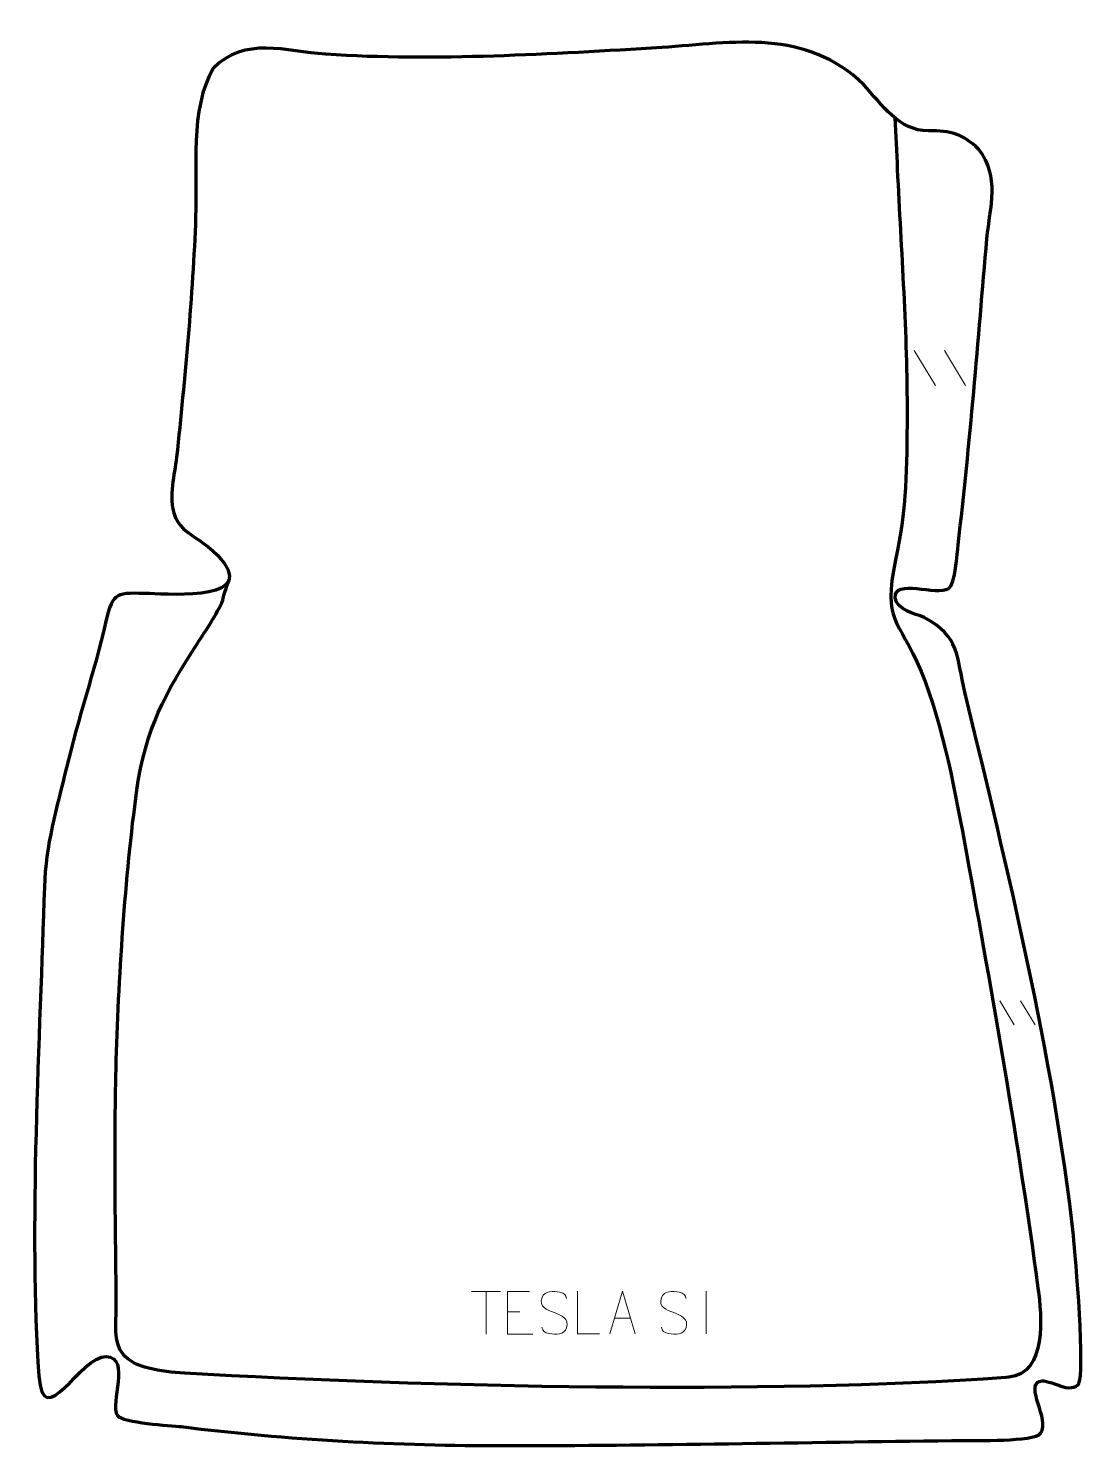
# Model space of a CAD drawing. Header units: millimetres. Extents: x 956 to 1576, y -24 to 807.
import ezdxf

# ---------------------------------------------------------------- set-up
doc = ezdxf.new("R2010")
doc.units = ezdxf.units.MM
doc.header["$MEASUREMENT"] = 0
doc.layers.add('layer 2', color=7, linetype='Continuous')
doc.layers.add('layer 3', color=7, linetype='Continuous')

msp = doc.modelspace()

# ---------------------------------------------------------------- linework, layer by layer
at = {"layer": 'layer 2', "color": 142, "lineweight": 158}
msp.add_open_spline([(1464.052, 754.7035), (1464.5206, 744.6694), (1464.9891, 734.6353), (1465.4577, 724.6012), (1465.4577, 724.6012), (1467.6812, 676.9864), (1471.3454, 627.9199), (1471.1722, 580.446), (1471.1722, 580.446), (1471.1234, 549.637), (1470.9314, 526.1648), (1464.4736, 495.6536), (1464.4736, 495.6536), (1456.7537, 458.2468), (1466.0308, 462.4454), (1479.3793, 430.1904), (1479.3793, 430.1904), (1492.2445, 399.1031), (1499.772, 357.3743), (1506.0097, 323.5018), (1506.0097, 323.5018), (1521.3819, 239.3101), (1536.5322, 153.4881), (1547.9076, 68.6476), (1547.9076, 68.6476), (1550.0685, 52.4477), (1553.478, 18.9192), (1530.8107, 16.4192), (1530.8107, 16.4192), (1530.8107, 16.4192), (1529.1211, 16.2328), (1529.1211, 16.2328), (1529.1211, 16.2328), (1388.1175, 6.2937), (1189.8232, 10.55), (1047.8996, 18.8106), (1047.8996, 18.8106), (1033.5312, 19.6469), (1018.1076, 21.9876), (1011.6584, 29.9491), (1011.6584, 29.9491), (1005.8225, 37.1533), (1007.6931, 48.0976), (1007.7213, 56.848), (1007.7213, 56.848), (1007.3123, 103.6282), (1006.3457, 150.781), (1007.5573, 197.5113), (1007.5573, 197.5113), (1008.9816, 249.732), (1012.7504, 309.5613), (1019.7779, 360.8175), (1019.7779, 360.8175), (1024.7103, 395.778), (1036.4619, 417.8204), (1055.4128, 446.9153), (1055.4128, 446.9153), (1060.2566, 454.285), (1066.7838, 463.8892), (1070.1655, 471.9488), (1070.1655, 471.9488), (1070.1655, 474.0654), (1073.8697, 484.0191), (1073.8697, 484.0191)], degree=3, knots=[0, 0, 0, 0, 0.05882353, 0.05882353, 0.05882353, 0.05882353, 0.11764706, 0.11764706, 0.11764706, 0.11764706, 0.17647059, 0.17647059, 0.17647059, 0.17647059, 0.23529412, 0.23529412, 0.23529412, 0.23529412, 0.29411765, 0.29411765, 0.29411765, 0.29411765, 0.35294118, 0.35294118, 0.35294118, 0.35294118, 0.41176471, 0.41176471, 0.41176471, 0.41176471, 0.47058824, 0.47058824, 0.47058824, 0.47058824, 0.52941176, 0.52941176, 0.52941176, 0.52941176, 0.58823529, 0.58823529, 0.58823529, 0.58823529, 0.64705882, 0.64705882, 0.64705882, 0.64705882, 0.70588235, 0.70588235, 0.70588235, 0.70588235, 0.76470588, 0.76470588, 0.76470588, 0.76470588, 0.82352941, 0.82352941, 0.82352941, 0.82352941, 0.88235294, 0.88235294, 0.88235294, 0.88235294, 1, 1, 1, 1], dxfattribs=at)
at = {"layer": 'layer 2', "color": 250, "lineweight": 9}
for points in [[(1475.4006, 618.3254), (1475.4006, 618.3254), (1487.7649, 597.7811), (1487.7649, 597.7811)], [(1493.1305, 618.3254), (1493.1305, 618.3254), (1505.4948, 597.7811), (1505.4948, 597.7811)], [(1525.5718, 237.1055), (1525.5718, 237.1055), (1534.0519, 223.0151), (1534.0519, 223.0151)], [(1537.7319, 237.1055), (1537.7319, 237.1055), (1546.212, 223.0151), (1546.212, 223.0151)], [(1215.9037, 66.656), (1215.9037, 66.656), (1232.8909, 66.656), (1232.8909, 66.656)], [(1224.3975, 41.726), (1224.3975, 41.726), (1224.3975, 66.6795), (1224.3975, 66.6795)], [(1353.4027, 66.8637), (1353.4027, 66.8637), (1353.4027, 41.8896), (1353.4027, 41.8896)], [(1236.9644, 54.7998), (1236.9644, 54.7998), (1244.1325, 54.7998), (1244.1325, 54.7998)], [(1299.6548, 51.1493), (1299.6548, 51.1493), (1309.1505, 51.1493), (1309.1505, 51.1493)]]:
    msp.add_open_spline(points, degree=3, dxfattribs=at)
for points, knots in [([(1249.8383, 66.6795), (1249.8383, 66.6795), (1236.9644, 66.6795), (1236.9644, 66.6795), (1236.9644, 66.6795), (1236.9644, 66.6795), (1236.9644, 41.7259), (1236.9644, 41.7259), (1236.9644, 41.7259), (1236.9644, 41.7259), (1251.8302, 41.7259), (1251.8302, 41.7259)], [0, 0, 0, 0, 0.25, 0.25, 0.25, 0.25, 0.5, 0.5, 0.5, 0.5, 1, 1, 1, 1]), ([(1264.4027, 54.3766), (1260.1544, 55.847), (1255.2463, 57.6428), (1257.2514, 63.1631), (1257.2514, 63.1631), (1258.7549, 67.303), (1263.9685, 66.9145), (1267.5721, 66.3134), (1267.5721, 66.3134), (1270.4327, 65.8362), (1271.2974, 64.623), (1271.608, 62.5389)], [0, 0, 0, 0, 0.25, 0.25, 0.25, 0.25, 0.5, 0.5, 0.5, 0.5, 1, 1, 1, 1]), ([(1290.8772, 41.8998), (1290.8772, 41.8998), (1277.9281, 41.8998), (1277.9281, 41.8998), (1277.9281, 41.8998), (1277.9281, 41.8998), (1277.9281, 66.8534), (1277.9281, 66.8534)], [0, 0, 0, 0, 0.33333333, 0.33333333, 0.33333333, 0.33333333, 1, 1, 1, 1]), ([(1296.9322, 41.8999), (1296.9322, 41.8999), (1304.3032, 66.8534), (1304.3032, 66.8534), (1304.3032, 66.8534), (1304.3032, 66.8534), (1311.8731, 41.8999), (1311.8731, 41.8999)], [0, 0, 0, 0, 0.33333333, 0.33333333, 0.33333333, 0.33333333, 1, 1, 1, 1]), ([(1334.4027, 54.3766), (1330.1544, 55.847), (1325.2463, 57.6428), (1327.2514, 63.1631), (1327.2514, 63.1631), (1328.7549, 67.303), (1333.9685, 66.9145), (1337.5721, 66.3134), (1337.5721, 66.3134), (1340.4327, 65.8362), (1341.2974, 64.623), (1341.608, 62.5389)], [0, 0, 0, 0, 0.25, 0.25, 0.25, 0.25, 0.5, 0.5, 0.5, 0.5, 1, 1, 1, 1]), ([(1264.4027, 54.3765), (1268.4213, 52.7298), (1273.4508, 50.8415), (1271.6168, 45.4812), (1271.6168, 45.4812), (1270.157, 41.2148), (1265.2462, 41.4715), (1261.5201, 42.0262), (1261.5201, 42.0262), (1258.7701, 42.436), (1257.5492, 43.6495), (1257.1712, 45.7617)], [0, 0, 0, 0, 0.25, 0.25, 0.25, 0.25, 0.5, 0.5, 0.5, 0.5, 1, 1, 1, 1]), ([(1334.4027, 54.3765), (1338.4213, 52.7298), (1343.4508, 50.8415), (1341.6168, 45.4812), (1341.6168, 45.4812), (1340.157, 41.2148), (1335.2462, 41.4715), (1331.5201, 42.0262), (1331.5201, 42.0262), (1328.7701, 42.436), (1327.5492, 43.6495), (1327.1712, 45.7617)], [0, 0, 0, 0, 0.25, 0.25, 0.25, 0.25, 0.5, 0.5, 0.5, 0.5, 1, 1, 1, 1])]:
    msp.add_open_spline(points, degree=3, knots=knots, dxfattribs=at)
at = {"layer": 'layer 3', "color": 242, "lineweight": 158}
msp.add_open_spline([(1043.0614, 555.8649), (1047.8637, 601.9422), (1052.5038, 650.4126), (1054.2131, 696.6454), (1054.2131, 696.6454), (1055.1867, 722.9781), (1050.6229, 760.5427), (1064.4535, 783.6237), (1064.4535, 783.6237), (1083.1533, 802.6314), (1106.8712, 793.7001), (1130.5411, 791.9482), (1130.5411, 791.9482), (1194.6326, 787.8113), (1263.1278, 792.0714), (1327.3531, 795.9106), (1327.3531, 795.9106), (1370.1358, 798.8884), (1411.7873, 807.1799), (1445.7626, 774.1371), (1445.7626, 774.1371), (1456.6073, 762.4853), (1466.1944, 747.0695), (1483.8365, 747.109), (1483.8365, 747.109), (1496.923, 747.045), (1503.5289, 745.7369), (1513.1964, 736.1965), (1513.1964, 736.1965), (1525.8889, 720.0827), (1519.7207, 702.8634), (1518.0215, 684.0021), (1518.0215, 684.0021), (1512.7207, 624.3793), (1508.1993, 563.7743), (1501.0583, 504.4239), (1501.0583, 504.4239), (1500.5764, 499.3449), (1499.5674, 481.6311), (1495.5696, 478.9087), (1495.5696, 478.9087), (1488.6425, 474.1914), (1463.2721, 485.0528), (1464.1785, 473.2513), (1464.1785, 473.2513), (1465.4419, 466.0506), (1475.5064, 464.2107), (1481.2605, 461.8329), (1481.2605, 461.8329), (1502.3985, 450.6133), (1499.9989, 438.9214), (1505.1148, 417.9511), (1505.1148, 417.9511), (1530.0284, 314.3626), (1556.927, 205.3533), (1568.7276, 99.5341), (1568.7276, 99.5341), (1569.9193, 87.6429), (1575.852, 18.032), (1571.5928, 12.2722), (1571.5928, 12.2722), (1565.267, 5.92), (1552.9792, 17.3579), (1547.8366, 13.5062), (1547.8366, 13.5062), (1541.4034, 8.688), (1556.5388, -11.2498), (1548.3646, -17.355), (1548.3646, -17.355), (1540.2106, -21.4198), (1508.6186, -20.5353), (1497.4139, -20.6643), (1497.4139, -20.6643), (1410.1632, -21.6687), (1322.6962, -23.5475), (1235.4887, -23.6272), (1235.4887, -23.6272), (1173.5429, -23.645), (1107.3432, -20.2684), (1045.8017, -12.5077), (1045.8017, -12.5077), (1039.5256, -11.8847), (1011.3446, -10.2247), (1008.3995, -5.9114), (1008.3995, -5.9114), (1003.5459, 1.1972), (1016.3888, 27.9141), (1001.8305, 28.6115), (1001.8305, 28.6115), (986.869, 29.3282), (964.8743, -17.2008), (962.3206, 17.3364), (962.3206, 17.3364), (956.1548, 100.7225), (962.9949, 218.2115), (965.5349, 303.7471), (965.5349, 303.7471), (966.2709, 328.5298), (972.7413, 350.0172), (978.5026, 373.8121), (978.5026, 373.8121), (985.3201, 402.4912), (994.814, 430.2696), (1001.403, 458.7122), (1001.403, 458.7122), (1005.8698, 477.9938), (1008.0613, 476.021), (1027.2597, 475.8654), (1027.2597, 475.8654), (1040.6176, 475.3162), (1093.0087, 471.4715), (1067.0041, 498.3073), (1067.0041, 498.3073), (1052.4464, 513.3302), (1037.4224, 511.0699), (1040.6364, 539.3782), (1040.6364, 539.3782), (1041.2603, 544.8737), (1042.318, 550.3646), (1043.0614, 555.8649)], degree=3, knots=[0, 0, 0, 0, 0.03225806, 0.03225806, 0.03225806, 0.03225806, 0.06451613, 0.06451613, 0.06451613, 0.06451613, 0.09677419, 0.09677419, 0.09677419, 0.09677419, 0.12903226, 0.12903226, 0.12903226, 0.12903226, 0.16129032, 0.16129032, 0.16129032, 0.16129032, 0.19354839, 0.19354839, 0.19354839, 0.19354839, 0.22580645, 0.22580645, 0.22580645, 0.22580645, 0.25806452, 0.25806452, 0.25806452, 0.25806452, 0.29032258, 0.29032258, 0.29032258, 0.29032258, 0.32258065, 0.32258065, 0.32258065, 0.32258065, 0.35483871, 0.35483871, 0.35483871, 0.35483871, 0.38709677, 0.38709677, 0.38709677, 0.38709677, 0.41935484, 0.41935484, 0.41935484, 0.41935484, 0.4516129, 0.4516129, 0.4516129, 0.4516129, 0.48387097, 0.48387097, 0.48387097, 0.48387097, 0.51612903, 0.51612903, 0.51612903, 0.51612903, 0.5483871, 0.5483871, 0.5483871, 0.5483871, 0.58064516, 0.58064516, 0.58064516, 0.58064516, 0.61290323, 0.61290323, 0.61290323, 0.61290323, 0.64516129, 0.64516129, 0.64516129, 0.64516129, 0.67741935, 0.67741935, 0.67741935, 0.67741935, 0.70967742, 0.70967742, 0.70967742, 0.70967742, 0.74193548, 0.74193548, 0.74193548, 0.74193548, 0.77419355, 0.77419355, 0.77419355, 0.77419355, 0.80645161, 0.80645161, 0.80645161, 0.80645161, 0.83870968, 0.83870968, 0.83870968, 0.83870968, 0.87096774, 0.87096774, 0.87096774, 0.87096774, 0.90322581, 0.90322581, 0.90322581, 0.90322581, 0.93548387, 0.93548387, 0.93548387, 0.93548387, 1, 1, 1, 1], dxfattribs=at)

doc.saveas('drawing.dxf')
